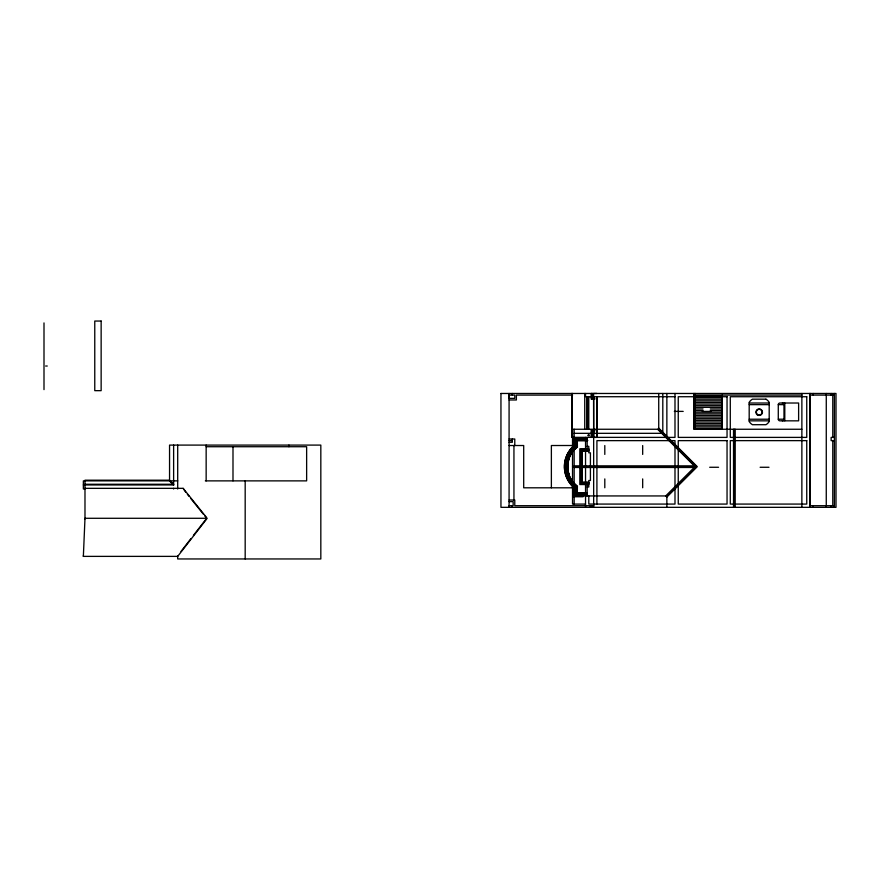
<?xml version="1.0" encoding="UTF-8"?>
<svg xmlns="http://www.w3.org/2000/svg" width="880" height="880" viewBox="0 0 880 880"><rect width="100%" height="100%" fill="white"/><g stroke="black" fill="none" stroke-linecap="round" stroke-linejoin="round"><path stroke-width="1.32" d="M735.174 507.331L735.196 429.253M801.867 507.331L801.878 393.47M810.007 393.47L809.996 507.331L809.996 393.448M826.265 507.331L826.276 393.47M84.986 488.334L183.139 488.334L206.657 517.616L206.712 518.958L177.694 556.38L83.358 556.38L84.986 518.287L206.712 518.287L193.413 535.392M181.005 551.43L190.927 538.604M665.72 495.946L694.188 467.478L574.156 467.478M666.864 507.331L666.864 495.946L696.146 466.664L658.735 429.253L658.724 393.47M666.864 497.101L697.301 466.664L658.724 428.098M577.324 446.831L573.694 450.417A24.607 24.607 0 0 0 573.694 482.889L577.324 486.475M596.805 393.459L593.56 393.459L593.659 437.393L596.915 437.382L596.915 396.726M45.628 366.025L47.256 366.025M509.08 395.098L514.778 395.098L514.778 398.354L509.08 398.354M572.572 395.098L516.384 395.098L516.384 399.971L509.08 399.971M695.332 395.076L801.878 395.098M809.996 395.098L834.394 395.098M695.332 395.934L722.172 395.934M674.993 396.726L585.541 396.726L585.541 393.47M695.332 397.562L722.172 397.562M594.847 398.343L592.031 398.343L592.031 393.47M594.869 399.146L591.327 399.146L591.327 393.47M695.332 399.19L722.172 399.19M695.332 400.818L722.172 400.818M695.332 402.446L722.172 402.446M749.188 403.018L769.197 403.018M695.332 404.074L722.172 404.074M749.188 404.646L769.197 404.646M778.283 404.646A1.628 1.628 0 0 1 779.911 403.018L798.622 403.018L798.622 420.838L779.911 420.838A1.628 1.628 0 0 1 778.283 419.21L778.283 404.646L783.981 404.646L783.981 419.21A1.628 1.628 0 0 1 782.353 420.838M695.332 405.691L722.172 405.691M695.332 407.319L722.172 407.319M695.332 408.947L703.043 408.947M710.303 408.947L722.172 408.947M695.332 410.575L703.043 410.575M710.303 410.575L722.172 410.575M674.333 411.389L683.199 411.389M702.317 411.389L711.194 411.389M695.332 412.203L722.172 412.203M695.332 413.831L722.172 413.831M695.332 415.459L722.172 415.459M695.332 417.087L722.172 417.087M695.332 418.704L722.172 418.704M749.188 419.221L769.197 419.221M778.283 419.21L783.981 419.21M695.332 420.332L722.172 420.332M749.188 420.838L769.197 420.838M695.332 421.96L722.172 421.96M695.332 423.588L722.172 423.588M695.332 425.216L722.172 425.216M695.332 426.844L722.172 426.844M695.332 428.472L722.172 428.472M658.724 429.253L572.528 429.253L572.528 504.086L585.541 504.086M801.878 429.253L693.704 429.253L693.704 393.47M594.869 430.056L591.327 430.056L591.327 437.382M594.847 430.87L592.031 430.87L592.031 437.382M574.156 433.323L662.805 433.323L662.805 393.47M834.394 437.393L831.149 437.393L831.149 440.638L834.394 440.638M587.158 438.504L575.278 438.504L575.278 446.028A26.686 26.686 0 0 0 575.278 487.267L575.278 494.802L587.158 494.802M509.08 439.01L514.778 439.01L514.778 445.522M587.158 439.483L576.257 439.483L576.257 446.501A25.707 25.707 0 0 0 576.257 486.805L576.257 493.823L587.158 493.823M586.729 492.756L577.324 492.756L577.401 486.244A24.453 24.453 0 0 1 577.401 447.062L577.324 440.55L587.807 440.55M509.08 440.638L512.336 440.638M577.401 440.616L587.158 440.616M509.08 442.266L512.336 442.266L512.336 439.01M509.08 445.522L523.699 445.522L523.699 487.806L574.211 487.806A27.797 27.797 0 0 1 574.145 445.5L551.375 445.522L551.375 487.806M587.158 446.336L588.786 446.336L588.786 452.837L590.414 452.837L590.414 480.491L588.786 480.491L588.786 487.003L587.158 487.003M206.151 446.721L306.636 446.721L306.636 480.876L205.337 480.876M588.786 448.767L579.832 448.767L579.832 484.55L588.786 484.55M588.786 449.581L580.646 449.581L580.646 483.736L588.786 483.736M588.786 450.065L581.141 450.065L581.141 483.252L588.786 483.252M588.786 450.714L581.79 450.714L581.79 482.603L588.786 482.603M588.786 451.209L582.274 451.209L582.274 482.108L588.786 482.108M574.156 465.85L694.188 465.85L657.58 429.253M572.528 466.664L696.146 466.664M709.687 467.269L718.564 467.269M760.122 467.269L768.988 467.269M177.694 480.865L83.358 480.865L83.358 489.005L84.986 489.005M84.986 484.264L173.624 484.264L169.554 480.194L84.986 480.194L84.986 518.958M83.358 484.946L173.624 484.946L173.624 445.093M577.401 492.679L587.158 492.679M574.145 495.935L666.864 495.946M583.088 496.749L573.331 496.749L573.331 486.992M509.08 500.016L514.778 500.016L514.778 505.703L593.659 505.703M509.08 501.633L513.15 501.633L513.15 505.703L509.08 505.703M593.659 505.648L590.414 505.648L590.414 507.331M809.996 505.703L834.394 505.703M169.554 480.865L173.624 484.946L169.554 480.865L169.554 445.093L320.826 445.093L320.826 558.954L177.694 558.954L177.694 555.709M185.658 492.14L183.139 488.334M187.341 494.23L189.024 496.331M190.696 498.421L203.291 514.107M204.974 516.197L206.657 518.287M596.816 396.726L596.915 437.382M733.524 429.253L733.546 507.331M834.394 393.47L834.394 507.331M832.777 395.098L832.777 437.393M832.777 440.638L832.777 505.703M831.149 393.47L831.149 395.098M831.149 505.703L831.149 507.331M813.252 393.47L813.252 395.098M813.252 505.703L813.252 507.331M784.795 403.018L784.795 420.838M734.36 429.253L734.36 507.331M722.172 395.087L722.172 429.253M695.332 393.47L695.332 429.253M694.518 393.47L694.518 429.253M674.993 393.47L674.993 437.393L571.758 437.36L571.758 393.47M666.864 393.47L666.864 437.382M642.675 445.555L642.675 454.421M642.675 478.907L642.675 487.773M604.802 445.555L604.802 454.421M604.802 478.907L604.802 487.773M596.915 504.075L596.915 440.638L674.993 440.638L674.993 504.075L588.797 504.075L588.797 495.946M593.659 396.209L593.659 507.331M592.592 393.47L592.592 398.343M592.592 430.87L592.592 437.382M591.481 393.47L591.481 399.146M591.481 430.056L591.481 437.382M588.797 396.726L588.797 429.253M587.576 396.726L587.576 429.253M587.158 437.382L587.158 448.767M587.158 484.55L587.158 495.946M586.762 396.726L586.762 429.253M585.541 437.393L585.541 507.331M584.738 393.47L584.738 429.253M574.156 429.253L574.156 504.086M573.331 436.568L573.331 446.336M572.077 393.47L572.077 437.36M513.942 445.522L513.942 500.016M512.336 393.47L512.336 395.098M512.336 505.703L512.336 507.331M509.245 395.098L509.245 398.354M509.08 393.47L509.08 507.331M288.926 445.093L288.926 446.721M245.179 480.876L245.179 558.954M232.991 446.721L232.991 480.876M206.151 445.093L206.151 480.876M177.694 445.093L177.694 489.005M173.624 488.334L173.624 489.005M83.358 555.709L83.358 556.38M44 322.916L44 389.62M574.145 487.806A27.918 27.918 0 0 1 574.145 445.5M568.953 474.144A25.19 24.794 -90 0 1 568.953 459.162M782.353 403.018A1.628 1.628 0 0 1 783.981 404.646M500.951 393.47L500.951 507.331L836 507.331L836 393.47L500.951 393.47M588.071 435.303C590.007 437.646 589.347 432.784 588.071 435.259M101.145 321.046L94.765 321.046L94.765 390.665L101.145 390.665L101.145 321.046M727.045 396.726L678.249 396.726L678.249 437.393L727.045 437.393L727.045 396.726M806.751 396.726L730.29 396.726L730.29 437.393L806.751 437.393L806.751 396.726M765.941 399.168L752.444 399.168A9.592 9.592 0 0 0 749.188 402.336L749.188 421.52A9.592 9.592 0 0 0 752.444 424.699L765.941 424.699A9.592 9.592 0 0 0 769.197 421.52L769.197 402.336A9.592 9.592 0 0 0 765.941 399.168M727.045 440.638L678.249 440.638L678.249 504.075L727.045 504.075L727.045 440.638M806.751 440.638L730.29 440.638L730.29 504.075L806.751 504.075L806.751 440.638M572.33 437.36L572.33 393.47L572.242 437.36M757.372 414.898A3.278 3.278 0 0 0 762.465 412.39A3.278 3.278 0 0 0 757.746 409.233A3.278 3.278 0 0 0 757.372 414.898M757.757 414.656A2.871 2.871 0 0 0 762.058 412.17A2.871 2.871 0 0 0 757.757 409.684A2.871 2.871 0 0 0 757.757 414.656"/></g></svg>
